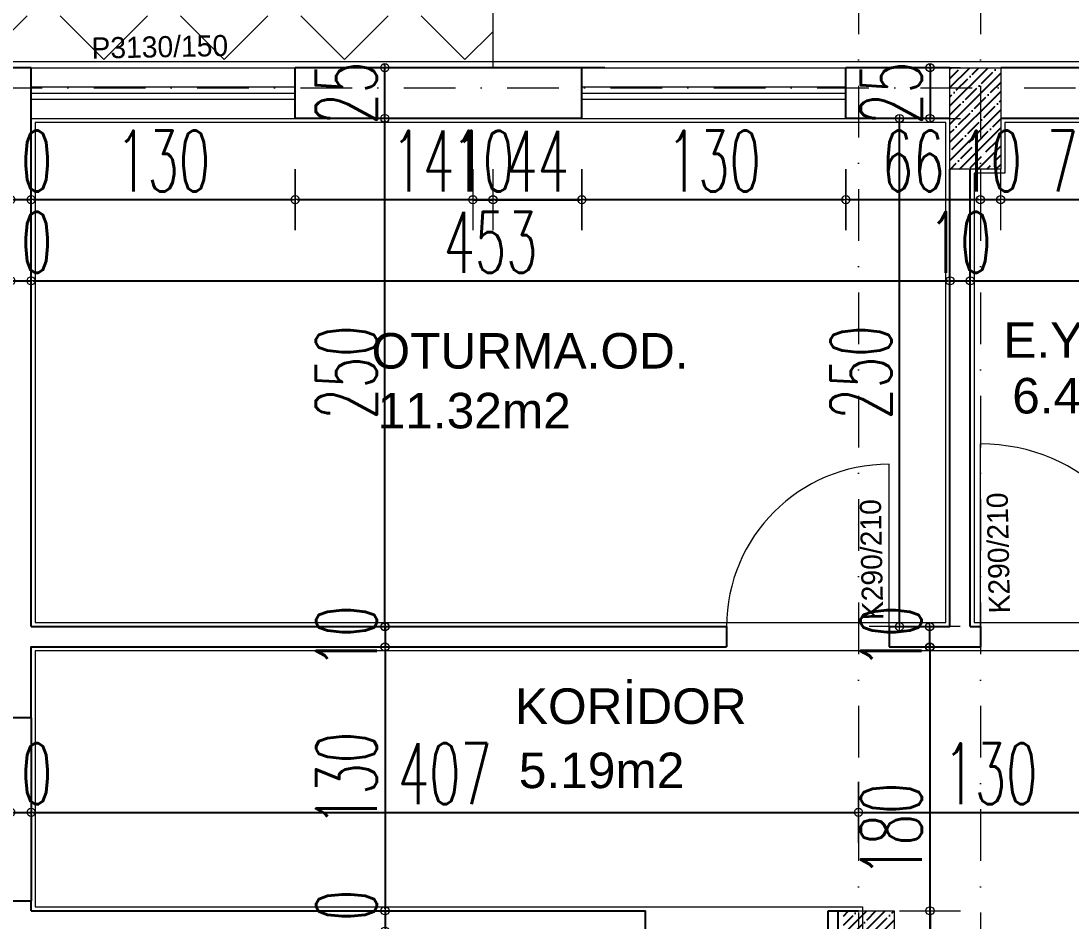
# Model space of a CAD drawing. Header units: millimetres. Extents: x -16104 to 67872, y -88009 to 12107.
# Drawn here: x 7617 to 8134, y 11005 to 11448 of the extents above; entities that cross this region are included whole.
import ezdxf

# ---------------------------------------------------------------- set-up
doc = ezdxf.new("R2010")
doc.units = ezdxf.units.MM
doc.linetypes.add('DASHDOTX2', pattern=[50.8, 25.4, -12.7, 0, -12.7])
doc.layers.get('0').update_dxf_attribs({"color": 241})
for name, color, linetype, lineweight in [('akslar', 144, 'Continuous', 20), ('balkon', 6, 'Continuous', 5), ('duvar', 123, 'Continuous', 25), ('emsal&kolon', 1, 'Continuous', 5), ('kapı', 3, 'Continuous', 5), ('OLCU', 54, 'Continuous', 13), ('pencere', 5, 'Continuous', 5), ('POZ', 36, 'Continuous', 18), ('SıVA', 40, 'Continuous', 9), ('ÖLÇÜ', 252, 'Continuous', 20)]:
    doc.layers.add(name, color=color, linetype=linetype, lineweight=lineweight)
doc.styles.add('DIM', font='Txttw.shx', dxfattribs={"width": 0.6})
doc.styles.add('M2', font='stylu.ttf', dxfattribs={"height": 10})
doc.dimstyles.new('50', dxfattribs={"dimscale": 0, "dimtxt": 30, "dimasz": 1, "dimexe": 0, "dimexo": 2, "dimgap": 4, "dimtad": 1, "dimdec": 0, "dimzin": 0, "dimdsep": 46, "dimtxsty": 'DIM', "dimblk1": 'DOT', "dimblk2": 'DOT', "dimsah": 1, "dimcen": 1.5, "dimdle": 3, "dimse1": 1, "dimse2": 1, "dimclrd": 256, "dimclre": 9, "dimclrt": 256, "dimadec": 0, "dimazin": 0, "dimtfac": 0.24, "dimtdec": 0, "dimtix": 1, "dimtmove": 2, "dimatfit": 3, "dimldrblk": 'DOT', "dimfxl": 0, "dimtolj": 1, "dimtzin": 15, "dimarcsym": 0})

# ---------------------------------------------------------------- blocks, each defined once
blk = doc.blocks.new('DOT')
for p, q in [((0, 15), (0, -15)), ((-2, 0), (0, 0)), ((2, 0), (0, 0))]:
    blk.add_line(p, q)
blk.add_circle((0, 0), 2)
blk = doc.blocks.new('*D3920')
at = {"layer": 'Defpoints', "color": 0, "transparency": 16777216}
for p in [(7612.1, 11400.04), (7622.1, 11400.04), (7622.1, 11360.04)]:
    blk.add_point(p, dxfattribs=at)
at = {"layer": 'OLCU', "lineweight": -2, "transparency": 16777216}
for p, q in [((7611.1, 11360.04), (7610.1, 11360.04)), ((7612.1, 11360.04), (7622.1, 11360.04)), ((7623.1, 11360.04), (7624.1, 11360.04))]:
    blk.add_line(p, q, dxfattribs=at)
blk.add_blockref('DOT', (7612.1, 11360.04), dxfattribs=at)
at = {"layer": 'OLCU', "lineweight": -2, "transparency": 16777216, "rotation": 180}
blk.add_blockref('DOT', (7622.1, 11360.04), dxfattribs=at)
at = {"layer": 'OLCU', "transparency": 16777216, "insert": (7617.1, 11379.04), "char_height": 30, "attachment_point": 5, "style": 'DIM'}
blk.add_mtext('\\A1;10', dxfattribs=at)
blk = doc.blocks.new('*D3921')
at = {"layer": 'Defpoints', "color": 0, "transparency": 16777216}
for p in [(7752.1, 11400.04), (7893.35, 11400.04), (7893.35, 11360.04)]:
    blk.add_point(p, dxfattribs=at)
at = {"layer": 'OLCU', "lineweight": -2, "transparency": 16777216}
blk.add_line((7753.1, 11360.04), (7892.35, 11360.04), dxfattribs=at)
at = {"layer": 'OLCU', "lineweight": -2, "transparency": 16777216, "rotation": 180}
blk.add_blockref('DOT', (7752.1, 11360.04), dxfattribs=at)
at = {"layer": 'OLCU', "lineweight": -2, "transparency": 16777216}
blk.add_blockref('DOT', (7893.35, 11360.04), dxfattribs=at)
at = {"layer": 'OLCU', "transparency": 16777216, "insert": (7822.72, 11379.04), "char_height": 30, "attachment_point": 5, "style": 'DIM'}
blk.add_mtext('\\A1;141', dxfattribs=at)
blk = doc.blocks.new('*D3922')
at = {"layer": 'Defpoints', "color": 0, "transparency": 16777216}
for p in [(7893.35, 11400.04), (8023.35, 11400.04), (8023.35, 11360.04)]:
    blk.add_point(p, dxfattribs=at)
at = {"layer": 'OLCU', "lineweight": -2, "transparency": 16777216}
blk.add_line((7894.35, 11360.04), (8022.35, 11360.04), dxfattribs=at)
at = {"layer": 'OLCU', "lineweight": -2, "transparency": 16777216, "rotation": 180}
blk.add_blockref('DOT', (7893.35, 11360.04), dxfattribs=at)
at = {"layer": 'OLCU', "lineweight": -2, "transparency": 16777216}
blk.add_blockref('DOT', (8023.35, 11360.04), dxfattribs=at)
at = {"layer": 'OLCU', "transparency": 16777216, "insert": (7958.35, 11379.04), "char_height": 30, "attachment_point": 5, "style": 'DIM'}
blk.add_mtext('\\A1;130', dxfattribs=at)
blk = doc.blocks.new('*D3923')
at = {"layer": 'Defpoints', "color": 0, "transparency": 16777216}
for p in [(8023.35, 11400.04), (8089.6, 11400.22), (8089.6, 11360.04)]:
    blk.add_point(p, dxfattribs=at)
at = {"layer": 'OLCU', "lineweight": -2, "transparency": 16777216}
blk.add_line((8024.35, 11360.04), (8088.6, 11360.04), dxfattribs=at)
at = {"layer": 'OLCU', "lineweight": -2, "transparency": 16777216, "rotation": 180}
blk.add_blockref('DOT', (8023.35, 11360.04), dxfattribs=at)
at = {"layer": 'OLCU', "lineweight": -2, "transparency": 16777216}
blk.add_blockref('DOT', (8089.6, 11360.04), dxfattribs=at)
at = {"layer": 'OLCU', "transparency": 16777216, "insert": (8056.47, 11379.04), "char_height": 30, "attachment_point": 5, "style": 'DIM'}
blk.add_mtext('\\A1;66', dxfattribs=at)
blk = doc.blocks.new('*D3924')
at = {"layer": 'Defpoints', "color": 0, "transparency": 16777216}
for p in [(8089.6, 11360.04), (8099.6, 11360.04), (8099.6, 11360.04)]:
    blk.add_point(p, dxfattribs=at)
at = {"layer": 'OLCU', "lineweight": -2, "transparency": 16777216}
for p, q in [((8088.6, 11360.04), (8087.6, 11360.04)), ((8089.6, 11360.04), (8099.6, 11360.04)), ((8100.6, 11360.04), (8101.6, 11360.04))]:
    blk.add_line(p, q, dxfattribs=at)
blk.add_blockref('DOT', (8089.6, 11360.04), dxfattribs=at)
at = {"layer": 'OLCU', "lineweight": -2, "transparency": 16777216, "rotation": 180}
blk.add_blockref('DOT', (8099.6, 11360.04), dxfattribs=at)
at = {"layer": 'OLCU', "transparency": 16777216, "insert": (8094.6, 11379.04), "char_height": 30, "attachment_point": 5, "style": 'DIM'}
blk.add_mtext('\\A1;10', dxfattribs=at)
blk = doc.blocks.new('*D3925')
at = {"layer": 'Defpoints', "color": 0, "transparency": 16777216}
for p in [(8099.6, 11400.04), (8175.85, 11400.04), (8175.85, 11360.04)]:
    blk.add_point(p, dxfattribs=at)
at = {"layer": 'OLCU', "lineweight": -2, "transparency": 16777216}
blk.add_line((8100.6, 11360.04), (8174.85, 11360.04), dxfattribs=at)
at = {"layer": 'OLCU', "lineweight": -2, "transparency": 16777216, "rotation": 180}
blk.add_blockref('DOT', (8099.6, 11360.04), dxfattribs=at)
at = {"layer": 'OLCU', "lineweight": -2, "transparency": 16777216}
blk.add_blockref('DOT', (8175.85, 11360.04), dxfattribs=at)
at = {"layer": 'OLCU', "transparency": 16777216, "insert": (8137.72, 11379.04), "char_height": 30, "attachment_point": 5, "style": 'DIM'}
blk.add_mtext('\\A1;76', dxfattribs=at)
blk = doc.blocks.new('*D3866')
at = {"layer": 'Defpoints', "color": 0, "transparency": 16777216}
for p in [(8074.6, 11320.04), (8084.6, 11320.04), (8084.6, 11320.04)]:
    blk.add_point(p, dxfattribs=at)
at = {"layer": 'OLCU', "lineweight": -2, "transparency": 16777216}
for p, q in [((8073.6, 11320.04), (8072.6, 11320.04)), ((8074.6, 11320.04), (8084.6, 11320.04)), ((8085.6, 11320.04), (8086.6, 11320.04))]:
    blk.add_line(p, q, dxfattribs=at)
blk.add_blockref('DOT', (8074.6, 11320.04), dxfattribs=at)
at = {"layer": 'OLCU', "lineweight": -2, "transparency": 16777216, "rotation": 180}
blk.add_blockref('DOT', (8084.6, 11320.04), dxfattribs=at)
at = {"layer": 'OLCU', "transparency": 16777216, "insert": (8079.6, 11339.04), "char_height": 30, "attachment_point": 5, "style": 'DIM'}
blk.add_mtext('\\A1;10', dxfattribs=at)
blk = doc.blocks.new('*D3936')
at = {"layer": 'Defpoints', "color": 0, "transparency": 16777216}
for p in [(7796.3, 11425.04), (7838.97, 11425.04), (7838.97, 11400.04)]:
    blk.add_point(p, dxfattribs=at)
at = {"layer": 'OLCU', "lineweight": -2, "transparency": 16777216}
for p, q in [((7796.3, 11426.04), (7796.3, 11427.04)), ((7796.3, 11400.04), (7796.3, 11425.04)), ((7796.3, 11399.04), (7796.3, 11398.04))]:
    blk.add_line(p, q, dxfattribs=at)
for p, rotation in [((7796.3, 11425.04), 270), ((7796.3, 11400.04), 90)]:
    blk.add_blockref('DOT', p, dxfattribs=dict(at, rotation=rotation))
at = {"layer": 'OLCU', "transparency": 16777216, "insert": (7777.3, 11412.54), "char_height": 30, "attachment_point": 5, "rotation": 90, "style": 'DIM'}
blk.add_mtext('\\A1;25', dxfattribs=at)
blk = doc.blocks.new('*D3869')
at = {"layer": 'Defpoints', "color": 0, "transparency": 16777216}
for p in [(7796.3, 11400.04), (7839.6, 11400.04), (7839.6, 11149.73)]:
    blk.add_point(p, dxfattribs=at)
at = {"layer": 'OLCU', "lineweight": -2, "transparency": 16777216}
blk.add_line((7796.3, 11150.73), (7796.3, 11399.04), dxfattribs=at)
for p, rotation in [((7796.3, 11400.04), 90), ((7796.3, 11149.73), 270)]:
    blk.add_blockref('DOT', p, dxfattribs=dict(at, rotation=rotation))
at = {"layer": 'OLCU', "transparency": 16777216, "insert": (7777.3, 11274.89), "char_height": 30, "attachment_point": 5, "rotation": 90, "style": 'DIM'}
blk.add_mtext('\\A1;250', dxfattribs=at)
blk = doc.blocks.new('*D3870')
at = {"layer": 'Defpoints', "color": 0, "transparency": 16777216}
for p in [(7834.6, 11149.73), (7796.4, 11139.73), (7834.6, 11139.73)]:
    blk.add_point(p, dxfattribs=at)
at = {"layer": 'OLCU', "lineweight": -2, "transparency": 16777216}
for p, q in [((7796.4, 11150.73), (7796.4, 11151.73)), ((7796.4, 11149.73), (7796.4, 11139.73)), ((7796.4, 11138.73), (7796.4, 11137.73))]:
    blk.add_line(p, q, dxfattribs=at)
for p, rotation in [((7796.4, 11149.73), 270), ((7796.4, 11139.73), 90)]:
    blk.add_blockref('DOT', p, dxfattribs=dict(at, rotation=rotation))
at = {"layer": 'OLCU', "transparency": 16777216, "insert": (7777.4, 11144.73), "char_height": 30, "attachment_point": 5, "rotation": 90, "style": 'DIM'}
blk.add_mtext('\\A1;10', dxfattribs=at)
blk = doc.blocks.new('*D3937')
at = {"layer": 'Defpoints', "color": 0, "transparency": 16777216}
for p in [(8048.97, 11425.04), (8064.78, 11400.04), (8064.78, 11400.04)]:
    blk.add_point(p, dxfattribs=at)
at = {"layer": 'OLCU', "lineweight": -2, "transparency": 16777216}
for p, q in [((8064.78, 11426.04), (8064.78, 11427.04)), ((8064.78, 11425.04), (8064.78, 11400.04)), ((8064.78, 11399.04), (8064.78, 11398.04))]:
    blk.add_line(p, q, dxfattribs=at)
for p, rotation in [((8064.78, 11425.04), 270), ((8064.78, 11400.04), 90)]:
    blk.add_blockref('DOT', p, dxfattribs=dict(at, rotation=rotation))
at = {"layer": 'OLCU', "transparency": 16777216, "insert": (8045.78, 11412.54), "char_height": 30, "attachment_point": 5, "rotation": 90, "style": 'DIM'}
blk.add_mtext('\\A1;25', dxfattribs=at)
blk = doc.blocks.new('*D3938')
at = {"layer": 'Defpoints', "color": 0, "transparency": 16777216}
for p in [(8049.78, 11400.04), (8059.6, 11400.04), (8044.6, 11149.73)]:
    blk.add_point(p, dxfattribs=at)
at = {"layer": 'OLCU', "lineweight": -2, "transparency": 16777216}
blk.add_line((8049.78, 11150.73), (8049.78, 11399.04), dxfattribs=at)
for p, rotation in [((8049.78, 11400.04), 90), ((8049.78, 11149.73), 270)]:
    blk.add_blockref('DOT', p, dxfattribs=dict(at, rotation=rotation))
at = {"layer": 'OLCU', "transparency": 16777216, "insert": (8030.78, 11274.89), "char_height": 30, "attachment_point": 5, "rotation": 90, "style": 'DIM'}
blk.add_mtext('\\A1;250', dxfattribs=at)
blk = doc.blocks.new('*D3939')
at = {"layer": 'Defpoints', "color": 0, "transparency": 16777216}
for p in [(8059.6, 11149.73), (8044.6, 11139.73), (8064.6, 11139.73)]:
    blk.add_point(p, dxfattribs=at)
at = {"layer": 'OLCU', "lineweight": -2, "transparency": 16777216}
for p, q in [((8064.6, 11150.73), (8064.6, 11151.73)), ((8064.6, 11149.73), (8064.6, 11139.73)), ((8064.6, 11138.73), (8064.6, 11137.73))]:
    blk.add_line(p, q, dxfattribs=at)
for p, rotation in [((8064.6, 11149.73), 270), ((8064.6, 11139.73), 90)]:
    blk.add_blockref('DOT', p, dxfattribs=dict(at, rotation=rotation))
at = {"layer": 'OLCU', "transparency": 16777216, "insert": (8045.6, 11144.73), "char_height": 30, "attachment_point": 5, "rotation": 90, "style": 'DIM'}
blk.add_mtext('\\A1;10', dxfattribs=at)
blk = doc.blocks.new('*D3940')
at = {"layer": 'Defpoints', "color": 0, "transparency": 16777216}
for p in [(8029.6, 11139.73), (8064.78, 11139.73), (8029.6, 10959.73)]:
    blk.add_point(p, dxfattribs=at)
at = {"layer": 'OLCU', "lineweight": -2, "transparency": 16777216}
blk.add_line((8064.78, 10960.73), (8064.78, 11138.73), dxfattribs=at)
for p, rotation in [((8064.78, 11139.73), 90), ((8064.78, 10959.73), 270)]:
    blk.add_blockref('DOT', p, dxfattribs=dict(at, rotation=rotation))
at = {"layer": 'OLCU', "transparency": 16777216, "insert": (8045.78, 11049.73), "char_height": 30, "attachment_point": 5, "rotation": 90, "style": 'DIM'}
blk.add_mtext('\\A1;180', dxfattribs=at)
blk = doc.blocks.new('*D3715')
at = {"layer": 'Defpoints', "color": 0, "transparency": 16777216}
for p in [(7622.1, 11360.04), (7752.1, 11360.04), (7752.1, 11360.04)]:
    blk.add_point(p, dxfattribs=at)
at = {"layer": 'OLCU', "lineweight": -2, "transparency": 16777216}
blk.add_line((7623.1, 11360.04), (7751.1, 11360.04), dxfattribs=at)
at = {"layer": 'OLCU', "lineweight": -2, "transparency": 16777216, "rotation": 180}
blk.add_blockref('DOT', (7622.1, 11360.04), dxfattribs=at)
at = {"layer": 'OLCU', "lineweight": -2, "transparency": 16777216}
blk.add_blockref('DOT', (7752.1, 11360.04), dxfattribs=at)
at = {"layer": 'OLCU', "transparency": 16777216, "insert": (7687.1, 11379.04), "char_height": 30, "attachment_point": 5, "style": 'DIM'}
blk.add_mtext('\\A1;130', dxfattribs=at)
blk = doc.blocks.new('*D3716')
at = {"layer": 'Defpoints', "color": 0, "transparency": 16777216}
for p in [(7839.6, 11360.04), (7849.6, 11360.04), (7849.6, 11360)]:
    blk.add_point(p, dxfattribs=at)
at = {"layer": 'OLCU', "lineweight": -2, "transparency": 16777216}
for p, q in [((7838.6, 11360), (7837.6, 11360)), ((7839.6, 11360), (7849.6, 11360)), ((7850.6, 11360), (7851.6, 11360))]:
    blk.add_line(p, q, dxfattribs=at)
blk.add_blockref('DOT', (7839.6, 11360), dxfattribs=at)
at = {"layer": 'OLCU', "lineweight": -2, "transparency": 16777216, "rotation": 180}
blk.add_blockref('DOT', (7849.6, 11360), dxfattribs=at)
at = {"layer": 'OLCU', "transparency": 16777216, "insert": (7844.6, 11379), "char_height": 30, "attachment_point": 5, "style": 'DIM'}
blk.add_mtext('\\A1;10', dxfattribs=at)
blk = doc.blocks.new('*D3717')
at = {"layer": 'Defpoints', "color": 0, "transparency": 16777216}
for p in [(7849.6, 11360), (7893.35, 11360), (7893.35, 11360)]:
    blk.add_point(p, dxfattribs=at)
at = {"layer": 'OLCU', "lineweight": -2, "transparency": 16777216}
blk.add_line((7850.6, 11360), (7892.35, 11360), dxfattribs=at)
at = {"layer": 'OLCU', "lineweight": -2, "transparency": 16777216, "rotation": 180}
blk.add_blockref('DOT', (7849.6, 11360), dxfattribs=at)
at = {"layer": 'OLCU', "lineweight": -2, "transparency": 16777216}
blk.add_blockref('DOT', (7893.35, 11360), dxfattribs=at)
at = {"layer": 'OLCU', "transparency": 16777216, "insert": (7871.47, 11379), "char_height": 30, "attachment_point": 5, "style": 'DIM'}
blk.add_mtext('\\A1;44', dxfattribs=at)
blk = doc.blocks.new('*D3719')
at = {"layer": 'Defpoints', "color": 0, "transparency": 16777216}
for p in [(7622.1, 11320.04), (8074.6, 11320.04), (8074.6, 11320.04)]:
    blk.add_point(p, dxfattribs=at)
at = {"layer": 'OLCU', "lineweight": -2, "transparency": 16777216}
blk.add_line((7623.1, 11320.04), (8073.6, 11320.04), dxfattribs=at)
at = {"layer": 'OLCU', "lineweight": -2, "transparency": 16777216, "rotation": 180}
blk.add_blockref('DOT', (7622.1, 11320.04), dxfattribs=at)
at = {"layer": 'OLCU', "lineweight": -2, "transparency": 16777216}
blk.add_blockref('DOT', (8074.6, 11320.04), dxfattribs=at)
at = {"layer": 'OLCU', "transparency": 16777216, "insert": (7848.35, 11339.04), "char_height": 30, "attachment_point": 5, "style": 'DIM'}
blk.add_mtext('\\A1;453', dxfattribs=at)
blk = doc.blocks.new('*D3720')
at = {"layer": 'Defpoints', "color": 0, "transparency": 16777216}
for p in [(8064.78, 11009.73), (8064.78, 10790.04), (8064.78, 10790.04)]:
    blk.add_point(p, dxfattribs=at)
at = {"layer": 'OLCU', "lineweight": -2, "transparency": 16777216}
blk.add_line((8064.78, 11008.73), (8064.78, 10791.04), dxfattribs=at)
for p, rotation in [((8064.78, 11009.73), 90), ((8064.78, 10790.04), 270)]:
    blk.add_blockref('DOT', p, dxfattribs=dict(at, rotation=rotation))
at = {"layer": 'OLCU', "transparency": 16777216, "insert": (8045.78, 10899.89), "char_height": 30, "attachment_point": 5, "rotation": 90, "style": 'DIM'}
blk.add_mtext('\\A1;220', dxfattribs=at)
blk = doc.blocks.new('*D3721')
at = {"layer": 'Defpoints', "color": 0, "transparency": 16777216}
for p in [(8084.6, 11320.04), (8404.6, 11320.04), (8404.6, 11320.04)]:
    blk.add_point(p, dxfattribs=at)
at = {"layer": 'OLCU', "lineweight": -2, "transparency": 16777216}
blk.add_line((8085.6, 11320.04), (8403.6, 11320.04), dxfattribs=at)
at = {"layer": 'OLCU', "lineweight": -2, "transparency": 16777216, "rotation": 180}
blk.add_blockref('DOT', (8084.6, 11320.04), dxfattribs=at)
at = {"layer": 'OLCU', "lineweight": -2, "transparency": 16777216}
blk.add_blockref('DOT', (8404.6, 11320.04), dxfattribs=at)
at = {"layer": 'OLCU', "transparency": 16777216, "insert": (8244.6, 11339.04), "char_height": 30, "attachment_point": 5, "style": 'DIM'}
blk.add_mtext('\\A1;320', dxfattribs=at)
blk = doc.blocks.new('*D3841')
at = {"layer": 'Defpoints', "color": 0, "transparency": 16777216}
for p in [(7622.1, 11058.25), (8029.56, 11058.25), (8029.56, 11058.25)]:
    blk.add_point(p, dxfattribs=at)
at = {"layer": 'OLCU', "lineweight": -2, "transparency": 16777216}
blk.add_line((7623.1, 11058.25), (8028.56, 11058.25), dxfattribs=at)
at = {"layer": 'OLCU', "lineweight": -2, "transparency": 16777216, "rotation": 180}
blk.add_blockref('DOT', (7622.1, 11058.25), dxfattribs=at)
at = {"layer": 'OLCU', "lineweight": -2, "transparency": 16777216}
blk.add_blockref('DOT', (8029.56, 11058.25), dxfattribs=at)
at = {"layer": 'OLCU', "transparency": 16777216, "insert": (7825.83, 11077.25), "char_height": 30, "attachment_point": 5, "style": 'DIM'}
blk.add_mtext('\\A1;407', dxfattribs=at)
blk = doc.blocks.new('*D3842')
at = {"layer": 'Defpoints', "color": 0, "transparency": 16777216}
for p in [(8029.56, 11058.25), (8159.6, 11058.25), (8159.6, 11058.25)]:
    blk.add_point(p, dxfattribs=at)
at = {"layer": 'OLCU', "lineweight": -2, "transparency": 16777216}
blk.add_line((8030.56, 11058.25), (8158.6, 11058.25), dxfattribs=at)
at = {"layer": 'OLCU', "lineweight": -2, "transparency": 16777216, "rotation": 180}
blk.add_blockref('DOT', (8029.56, 11058.25), dxfattribs=at)
at = {"layer": 'OLCU', "lineweight": -2, "transparency": 16777216}
blk.add_blockref('DOT', (8159.6, 11058.25), dxfattribs=at)
at = {"layer": 'OLCU', "transparency": 16777216, "insert": (8094.58, 11077.25), "char_height": 30, "attachment_point": 5, "style": 'DIM'}
blk.add_mtext('\\A1;130', dxfattribs=at)
blk = doc.blocks.new('*D3918')
at = {"layer": 'Defpoints', "color": 0, "transparency": 16777216}
for p in [(7796.4, 11139.73), (7796.4, 11009.73), (7796.4, 11009.73)]:
    blk.add_point(p, dxfattribs=at)
at = {"layer": 'OLCU', "lineweight": -2, "transparency": 16777216}
blk.add_line((7796.4, 11138.73), (7796.4, 11010.73), dxfattribs=at)
for p, rotation in [((7796.4, 11139.73), 90), ((7796.4, 11009.73), 270)]:
    blk.add_blockref('DOT', p, dxfattribs=dict(at, rotation=rotation))
at = {"layer": 'OLCU', "transparency": 16777216, "insert": (7777.4, 11074.73), "char_height": 30, "attachment_point": 5, "rotation": 90, "style": 'DIM'}
blk.add_mtext('\\A1;130', dxfattribs=at)
blk = doc.blocks.new('*D3991')
at = {"layer": 'Defpoints', "color": 0, "transparency": 16777216}
for p in [(7796.4, 11009.73), (7796.4, 10999.73), (7796.4, 10999.73)]:
    blk.add_point(p, dxfattribs=at)
at = {"layer": 'OLCU', "lineweight": -2, "transparency": 16777216}
for p, q in [((7796.4, 11010.73), (7796.4, 11011.73)), ((7796.4, 11009.73), (7796.4, 10999.73)), ((7796.4, 10998.73), (7796.4, 10997.73))]:
    blk.add_line(p, q, dxfattribs=at)
for p, rotation in [((7796.4, 11009.73), 270), ((7796.4, 10999.73), 90)]:
    blk.add_blockref('DOT', p, dxfattribs=dict(at, rotation=rotation))
at = {"layer": 'OLCU', "transparency": 16777216, "insert": (7777.4, 11004.73), "char_height": 30, "attachment_point": 5, "rotation": 90, "style": 'DIM'}
blk.add_mtext('\\A1;10', dxfattribs=at)
blk = doc.blocks.new('*D3995')
at = {"layer": 'Defpoints', "color": 0, "transparency": 16777216}
for p in [(7612.13, 11058.36), (7622.1, 11058.25), (7622.1, 11058.25)]:
    blk.add_point(p, dxfattribs=at)
at = {"layer": 'OLCU', "lineweight": -2, "transparency": 16777216}
for p, q in [((7611.13, 11058.25), (7610.13, 11058.25)), ((7612.13, 11058.25), (7622.1, 11058.25)), ((7623.1, 11058.25), (7624.1, 11058.25))]:
    blk.add_line(p, q, dxfattribs=at)
blk.add_blockref('DOT', (7612.13, 11058.25), dxfattribs=at)
at = {"layer": 'OLCU', "lineweight": -2, "transparency": 16777216, "rotation": 180}
blk.add_blockref('DOT', (7622.1, 11058.25), dxfattribs=at)
at = {"layer": 'OLCU', "transparency": 16777216, "insert": (7617.11, 11077.25), "char_height": 30, "attachment_point": 5, "style": 'DIM'}
blk.add_mtext('\\A1;10', dxfattribs=at)
blk = doc.blocks.new('*D3996')
at = {"layer": 'Defpoints', "color": 0, "transparency": 16777216}
for p in [(7612.1, 11320.04), (7622.1, 11320.04), (7622.1, 11320.04)]:
    blk.add_point(p, dxfattribs=at)
at = {"layer": 'OLCU', "lineweight": -2, "transparency": 16777216}
for p, q in [((7611.1, 11320.04), (7610.1, 11320.04)), ((7612.1, 11320.04), (7622.1, 11320.04)), ((7623.1, 11320.04), (7624.1, 11320.04))]:
    blk.add_line(p, q, dxfattribs=at)
blk.add_blockref('DOT', (7612.1, 11320.04), dxfattribs=at)
at = {"layer": 'OLCU', "lineweight": -2, "transparency": 16777216, "rotation": 180}
blk.add_blockref('DOT', (7622.1, 11320.04), dxfattribs=at)
at = {"layer": 'OLCU', "transparency": 16777216, "insert": (7617.1, 11339.04), "char_height": 30, "attachment_point": 5, "style": 'DIM'}
blk.add_mtext('\\A1;10', dxfattribs=at)

msp = doc.modelspace()

# ---------------------------------------------------------------- hatches: boundary and pattern name
h = msp.add_hatch()
h.set_pattern_fill('ANSI35,_O', color=256)
h.set_pattern_definition([(45, (-4e-12, 0), (-4.490128, 4.490128), []), (45, (4.49, 0), (-4.490128, 4.490128), [7.9375, -1.5875, 0, -1.5875])])
h.paths.add_polyline_path([(8089.6, 11425.04), (8074.6, 11425.04), (8074.6, 11415.04), (8089.6, 11415.04)])
h.paths.add_polyline_path([(8099.6, 11425.04), (8089.6, 11425.04), (8089.6, 11415.04), (8099.6, 11415.04)])
h.paths.add_polyline_path([(8099.6, 11415.04), (8089.6, 11415.04), (8089.6, 11375.04), (8099.6, 11375.04)])
h.paths.add_polyline_path([(8089.6, 11415.04), (8074.6, 11415.04), (8074.6, 11375.04), (8089.6, 11375.04)])
h.paths.add_polyline_path([(8074.24, 11401.54), (8114.95, 11401.54), (8114.95, 11356.54), (8074.24, 11356.54)], flags=9)
h = msp.add_hatch()
h.set_pattern_fill('ANSI35,_O', color=256)
h.set_pattern_definition([(45, (0, 0), (-4.490128, 4.490128), []), (45, (4.49, 0), (-4.490128, 4.490128), [7.9375, -1.5875, 0, -1.5875])])
h.paths.add_polyline_path([(8099.6, 11425.04), (8074.6, 11425.04), (8074.6, 11375.04), (8099.6, 11375.04)])
h = msp.add_hatch()
h.set_pattern_fill('ANSI35,_O', color=256)
h.set_pattern_definition([(45, (7.5, 199.687), (-4.490128, 4.490128), []), (45, (11.99, 199.687), (-4.490128, 4.490128), [7.9375, -1.5875, 0, -1.5875])])
h.paths.add_polyline_path([(8047.1, 11009.73), (8022.1, 11009.73), (8022.1, 10959.73), (8027.1, 10959.73), (8047.1, 10959.73)])
at = {"layer": 'ÖLÇÜ'}
h = msp.add_hatch(dxfattribs=at)
h.set_pattern_fill('ANGLE,_O', color=256, scale=6, angle=45)
h.set_pattern_definition([(45, (-3603.393, 17059.605), (-29.63485, 29.63485), [30.48, -11.43]), (135, (-3603.393, 17059.605), (-29.63485, -29.63485), [30.48, -11.43])])
h.paths.add_polyline_path([(7849.6, 11575.04), (7524.6, 11575.04), (7524.6, 11428.04), (7534.67, 11428.04, -0.399638), (7594.6, 11485.04), (7594.6, 11428.04), (7849.6, 11428.04)])
h.paths.add_polyline_path([(7524.6, 11575.04), (7399.58, 11575.04), (7399.58, 11428.04), (7524.6, 11428.04)])
h.paths.add_polyline_path([(7399.58, 11575.04), (7239.6, 11575.04), (7239.6, 11415.04), (7386.6, 11415.04), (7386.6, 11428.04), (7399.58, 11428.04)])
h.paths.add_polyline_path([(7386.6, 11415.04), (7239.6, 11415.04), (7239.6, 11357.73), (7239.6, 10999.73), (7386.6, 10999.73)])
h.paths.add_polyline_path([(7386.6, 10999.73), (7239.6, 10999.73), (7239.6, 10959.73), (7386.6, 10959.73)])
h.paths.add_polyline_path([(7386.6, 10959.73), (7239.6, 10959.73), (7239.6, 10780.04), (7386.6, 10780.04)])
h.paths.add_polyline_path([(7386.6, 10780.04), (7239.6, 10780.04), (7239.6, 10589.37), (7349.66, 10589.37, -0.121877), (7386.6, 10599.99)])
h.paths.add_polyline_path([(7349.66, 10589.37), (7239.6, 10589.37), (7239.6, 10500.04), (7386.6, 10500.04), (7386.6, 10520.04), (7309.6, 10520.04, -0.268211)])
h.paths.add_polyline_path([(7386.6, 10500.04), (7239.6, 10500.04), (7239.6, 10490.04), (7386.6, 10490.04)])
h.paths.add_polyline_path([(7298.74, 11478.27), (7386.75, 11478.27), (7386.75, 11448.48), (7298.74, 11448.48)], flags=24)
h.paths.add_polyline_path([(7293.5, 11510.21), (7381.9, 11510.21), (7381.9, 11483.36), (7293.5, 11483.36)], flags=24)
h.paths.add_polyline_path([(7234.14, 10995.04), (7234.14, 11070.04), (7279.14, 11070.04), (7279.14, 10995.04)], flags=9)
h.paths.add_polyline_path([(7390.63, 11154.61), (7390.89, 11245.1), (7373.12, 11245.16), (7372.86, 11154.66)], flags=9)
h.paths.add_polyline_path([(7389.65, 10798.94), (7389.91, 10889.44), (7372.14, 10889.49), (7371.88, 10799)], flags=9)
h.paths.add_polyline_path([(7285.67, 10596.54), (7343.52, 10596.54), (7343.52, 10551.54), (7285.67, 10551.54)], flags=9)

# ---------------------------------------------------------------- linework, layer by layer
msp.add_line((7622.1, 11104.73), (7622.1, 11014.73))
at = {"layer": 'akslar', "linetype": 'DASHDOTX2'}
for p, q in [((8029.56, 11925.04), (8029.56, 9115.54)), ((8089.6, 11925.04), (8089.6, 9115.54)), ((6889.48, 11415.04), (9939.48, 11415.04))]:
    msp.add_line(p, q, dxfattribs=at)
at = {"layer": 'balkon'}
msp.add_line((7849.6, 11425.04), (7849.6, 11575.04), dxfattribs=at)
at = {"layer": 'duvar'}
for p, q in [((7622.1, 11425.04), (7594.6, 11425.04)), ((7622.1, 11400.04), (7622.1, 11425.04)), ((7904.6, 11425.04), (7752.1, 11425.04)), ((7752.1, 11400.04), (7752.1, 11425.04)), ((7893.35, 11400.04), (7893.35, 11425.04)), ((8074.6, 11425.04), (8023.35, 11425.04)), ((8023.35, 11400.04), (8023.35, 11425.04)), ((8175.85, 11425.04), (8099.6, 11425.04)), ((7622.1, 11149.73), (7622.1, 11400.04)), ((7893.35, 11400.04), (7752.1, 11400.04)), ((7839.6, 11400.04), (7838.35, 11400.04)), ((7893.35, 11400.04), (7849.6, 11400.04)), ((8074.6, 11400.04), (8023.35, 11400.04)), ((8175.85, 11400.04), (8099.6, 11400.04)), ((8074.6, 11149.73), (8074.6, 11375.04)), ((8084.6, 11149.73), (8084.6, 11375.04)), ((7622.1, 11149.73), (7744.6, 11149.73)), ((7622.1, 11149.73), (7964.6, 11149.73)), ((7834.6, 11149.73), (7839.6, 11149.73)), ((7964.6, 11149.73), (7964.6, 11139.73)), ((8044.6, 11149.73), (8074.6, 11149.73)), ((8044.6, 11149.73), (8044.6, 11139.73)), ((8084.6, 11149.73), (8089.6, 11149.73)), ((8089.6, 11149.73), (8089.6, 11139.73)), ((7622.1, 11104.73), (7622.1, 11139.93)), ((7622.1, 11139.73), (7744.6, 11139.73)), ((7622.1, 11139.73), (7964.6, 11139.73)), ((8044.6, 11139.73), (8089.6, 11139.73)), ((7622.1, 11104.73), (7612.1, 11104.73)), ((7612.1, 11014.73), (7622.1, 11014.73)), ((7622.1, 11009.73), (7622.1, 11014.73)), ((7622.1, 11009.73), (7622.1, 11014.73)), ((7622.1, 11009.73), (7924.6, 11009.73)), ((7924.6, 10999.73), (7924.6, 11009.73)), ((8014.6, 11009.73), (8029.6, 11009.73)), ((8014.6, 10999.73), (8014.6, 11009.73)), ((8019.6, 10999.73), (8019.6, 11009.73))]:
    msp.add_line(p, q, dxfattribs=at)
at = {"layer": 'emsal&kolon'}
for points in [[(8074.6, 11425.04), (8099.6, 11425.04), (8099.6, 11375.04), (8074.6, 11375.04), (8074.6, 11425.04)], [(8019.6, 11009.73), (8047.1, 11009.73), (8047.1, 10959.73), (8019.6, 10959.73), (8019.6, 11009.73)]]:
    msp.add_lwpolyline(points, dxfattribs=at)
at = {"layer": 'kapı'}
for p, q in [((8089.6, 11149.73), (8089.6, 11239.73)), ((8044.6, 11149.73), (8044.6, 11229.73))]:
    msp.add_line(p, q, dxfattribs=at)
for centre, radius, start, end in [((8089.6, 11149.73), 90, 0, 90), ((8044.6, 11149.73), 80, 90, 180)]:
    msp.add_arc(centre, radius, start, end, dxfattribs=at)
at = {"layer": 'pencere'}
for p, q in [((7622.1, 11425.04), (7752.1, 11425.04)), ((7893.35, 11425.04), (8023.35, 11425.04)), ((7622.1, 11415.54), (7752.1, 11415.54)), ((7622.1, 11412.54), (7752.1, 11412.54)), ((7893.35, 11415.54), (8023.35, 11415.54)), ((7893.35, 11412.54), (8023.35, 11412.54)), ((7622.1, 11409.54), (7752.1, 11409.54)), ((7893.35, 11409.54), (8023.35, 11409.54)), ((7622.1, 11400.04), (7752.1, 11400.04)), ((7893.35, 11400.04), (8023.35, 11400.04))]:
    msp.add_line(p, q, dxfattribs=at)
at = {"layer": 'SıVA'}
for points in [[(7386.6, 11428.04), (9442.6, 11428.04), (9442.6, 10487.04), (8809.6, 10487.04), (8809.6, 9848.54), (8844.6, 9848.54), (8844.6, 9612.54), (8018.6, 9612.54), (8018.6, 10343.04), (8186.6, 10343.04), (8186.6, 10487.04), (7386.6, 10487.04)], [(7624.1, 11151.73), (8072.6, 11151.73), (8072.6, 11398.04), (7624.1, 11398.04)], [(8086.6, 11151.73), (8267.6, 11151.73), (8267.6, 11266.73), (8402.6, 11266.73), (8402.6, 11398.04), (8101.6, 11398.04), (8101.6, 11373.04), (8086.6, 11373.04)], [(7624.1, 11011.73), (8031.6, 11011.73), (8031.6, 10812.04), (8157.6, 10812.04), (8157.6, 10874.73), (8157.6, 10971.73), (8197.6, 10971.73), (8197.6, 11054.73), (8197.6, 11137.73), (8179.6, 11137.73), (8044.6, 11137.73), (7964.6, 11137.73), (7624.1, 11137.73)]]:
    msp.add_lwpolyline(points, close=True, dxfattribs=at)
at = {"layer": 'ÖLÇÜ'}
msp.add_line((8064.78, 11425.04), (8064.78, 11425.04), dxfattribs=at)

# ---------------------------------------------------------------- texts
at = {"layer": 'emsal&kolon', "char_height": 17.5, "width": 1076.8413}
for s, insert, attachment_point in [('{\\fArial|b0|i0|c162|p34;E.YAT.OD.}', (8221.72, 11281.89), 9), ('{\\fArial|b0|i0|c162|p34;OTURMA.OD.}', (7945.92, 11276.59), 9), ('{\\fArial|b0|i0|c162|p34;6.42m2}', (8105.27, 11254.47), 7), ('{\\fArial|b0|i0|c162|p34;11.32m2}', (7792.78, 11247.13), 7), ('{\\fArial|b0|i0|c162|p34;KORİDOR}', (7974.45, 11101.57), 9), ('{\\fArial|b0|i0|c162|p34;5.19m2}', (7943.81, 11069.93), 9)]:
    msp.add_mtext(s, dxfattribs=dict(at, insert=insert, attachment_point=attachment_point))
at = {"layer": 'POZ', "style": 'M2', "flags": 4}
for tag, p, rotation in [('P3130/150', (7651.94, 11429.48), 1.1392), ('K290/210', (8041.77, 11153.06), 91.1392), ('K290/210', (8104.21, 11156.34), 91.1392)]:
    msp.add_attdef(tag, p, 'K1 80/210', height=10.4, rotation=rotation, dxfattribs=at)

# ---------------------------------------------------------------- dimensions: what is measured, and where the dimension line sits
at = {"layer": 'OLCU'}
for base, p1, p2, picture, middle in [((7796.3, 11425.04), (7838.97, 11400.04), (7838.97, 11425.04), '*D3936', (7777.3, 11412.54)), ((8064.78, 11400.04), (8048.97, 11425.04), (8064.78, 11400.04), '*D3937', (8045.78, 11412.54)), ((7796.3, 11400.04), (7839.6, 11149.73), (7839.6, 11400.04), '*D3869', (7777.3, 11274.89)), ((8049.78, 11400.04), (8044.6, 11149.73), (8059.6, 11400.04), '*D3938', (8030.78, 11274.89)), ((7796.4, 11139.73), (7834.6, 11149.73), (7834.6, 11139.73), '*D3870', (7777.4, 11144.73)), ((8064.6, 11139.73), (8059.6, 11149.73), (8044.6, 11139.73), '*D3939', (8045.6, 11144.73)), ((7796.4, 11009.73), (7796.4, 11139.73), (7796.4, 11009.73), '*D3918', (7777.4, 11074.73)), ((8064.78, 11139.73), (8029.6, 10959.73), (8029.6, 11139.73), '*D3940', (8045.78, 11049.73)), ((7796.4, 10999.73), (7796.4, 11009.73), (7796.4, 10999.73), '*D3991', (7777.4, 11004.73))]:
    dim = msp.add_linear_dim(base=base, p1=p1, p2=p2, angle=90, dimstyle='50', override={"dimscale": 1}, dxfattribs=at)
    dim.commit()
    dim.dimension.update_dxf_attribs({"geometry": picture, "text_midpoint": middle})
for base, p1, p2, picture, middle in [((7622.1, 11360.04), (7612.1, 11400.04), (7622.1, 11400.04), '*D3920', (7617.1, 11379.04)), ((7893.35, 11360.04), (7752.1, 11400.04), (7893.35, 11400.04), '*D3921', (7822.72, 11379.04)), ((8023.35, 11360.04), (7893.35, 11400.04), (8023.35, 11400.04), '*D3922', (7958.35, 11379.04)), ((8089.6, 11360.04), (8023.35, 11400.04), (8089.6, 11400.22), '*D3923', (8056.47, 11379.04)), ((8099.6, 11360.04), (8089.6, 11360.04), (8099.6, 11360.04), '*D3924', (8094.6, 11379.04)), ((8175.85, 11360.04), (8099.6, 11400.04), (8175.85, 11400.04), '*D3925', (8137.72, 11379.04)), ((7622.1, 11320.04), (7612.1, 11320.04), (7622.1, 11320.04), '*D3996', (7617.1, 11339.04)), ((8084.6, 11320.04), (8074.6, 11320.04), (8084.6, 11320.04), '*D3866', (8079.6, 11339.04)), ((7622.1, 11058.25), (7612.13, 11058.36), (7622.1, 11058.25), '*D3995', (7617.11, 11077.25))]:
    dim = msp.add_linear_dim(base=base, p1=p1, p2=p2, dimstyle='50', override={"dimscale": 1}, dxfattribs=at)
    dim.commit()
    dim.dimension.update_dxf_attribs({"geometry": picture, "text_midpoint": middle})
for p1, p2, distance, picture, middle in [((7622.1, 11360.04), (7752.1, 11360.04), 0, '*D3715', (7687.1, 11379.04)), ((7839.6, 11360.04), (7849.6, 11360.04), -0.04, '*D3716', (7844.6, 11379)), ((7849.6, 11360), (7893.35, 11360), 0, '*D3717', (7871.47, 11379)), ((7622.0959038, 11320.04463968), (8074.5959038, 11320.04463968), 0, '*D3719', (7848.3459038, 11339.04463968)), ((8084.6, 11320.04), (8404.6, 11320.04), 0, '*D3721', (8244.6, 11339.04)), ((7622.1, 11058.25), (8029.56, 11058.25), 0, '*D3841', (7825.83, 11077.25)), ((8029.56, 11058.25), (8159.6, 11058.25), 0, '*D3842', (8094.58, 11077.25)), ((8064.78, 11009.73), (8064.78, 10790.04), 0, '*D3720', (8045.78, 10899.89))]:
    dim = msp.add_aligned_dim(p1=p1, p2=p2, distance=distance, dimstyle='50', override={"dimscale": 1}, dxfattribs=at)
    dim.commit()
    dim.dimension.update_dxf_attribs({"geometry": picture, "text_midpoint": middle})

doc.saveas('drawing.dxf')
